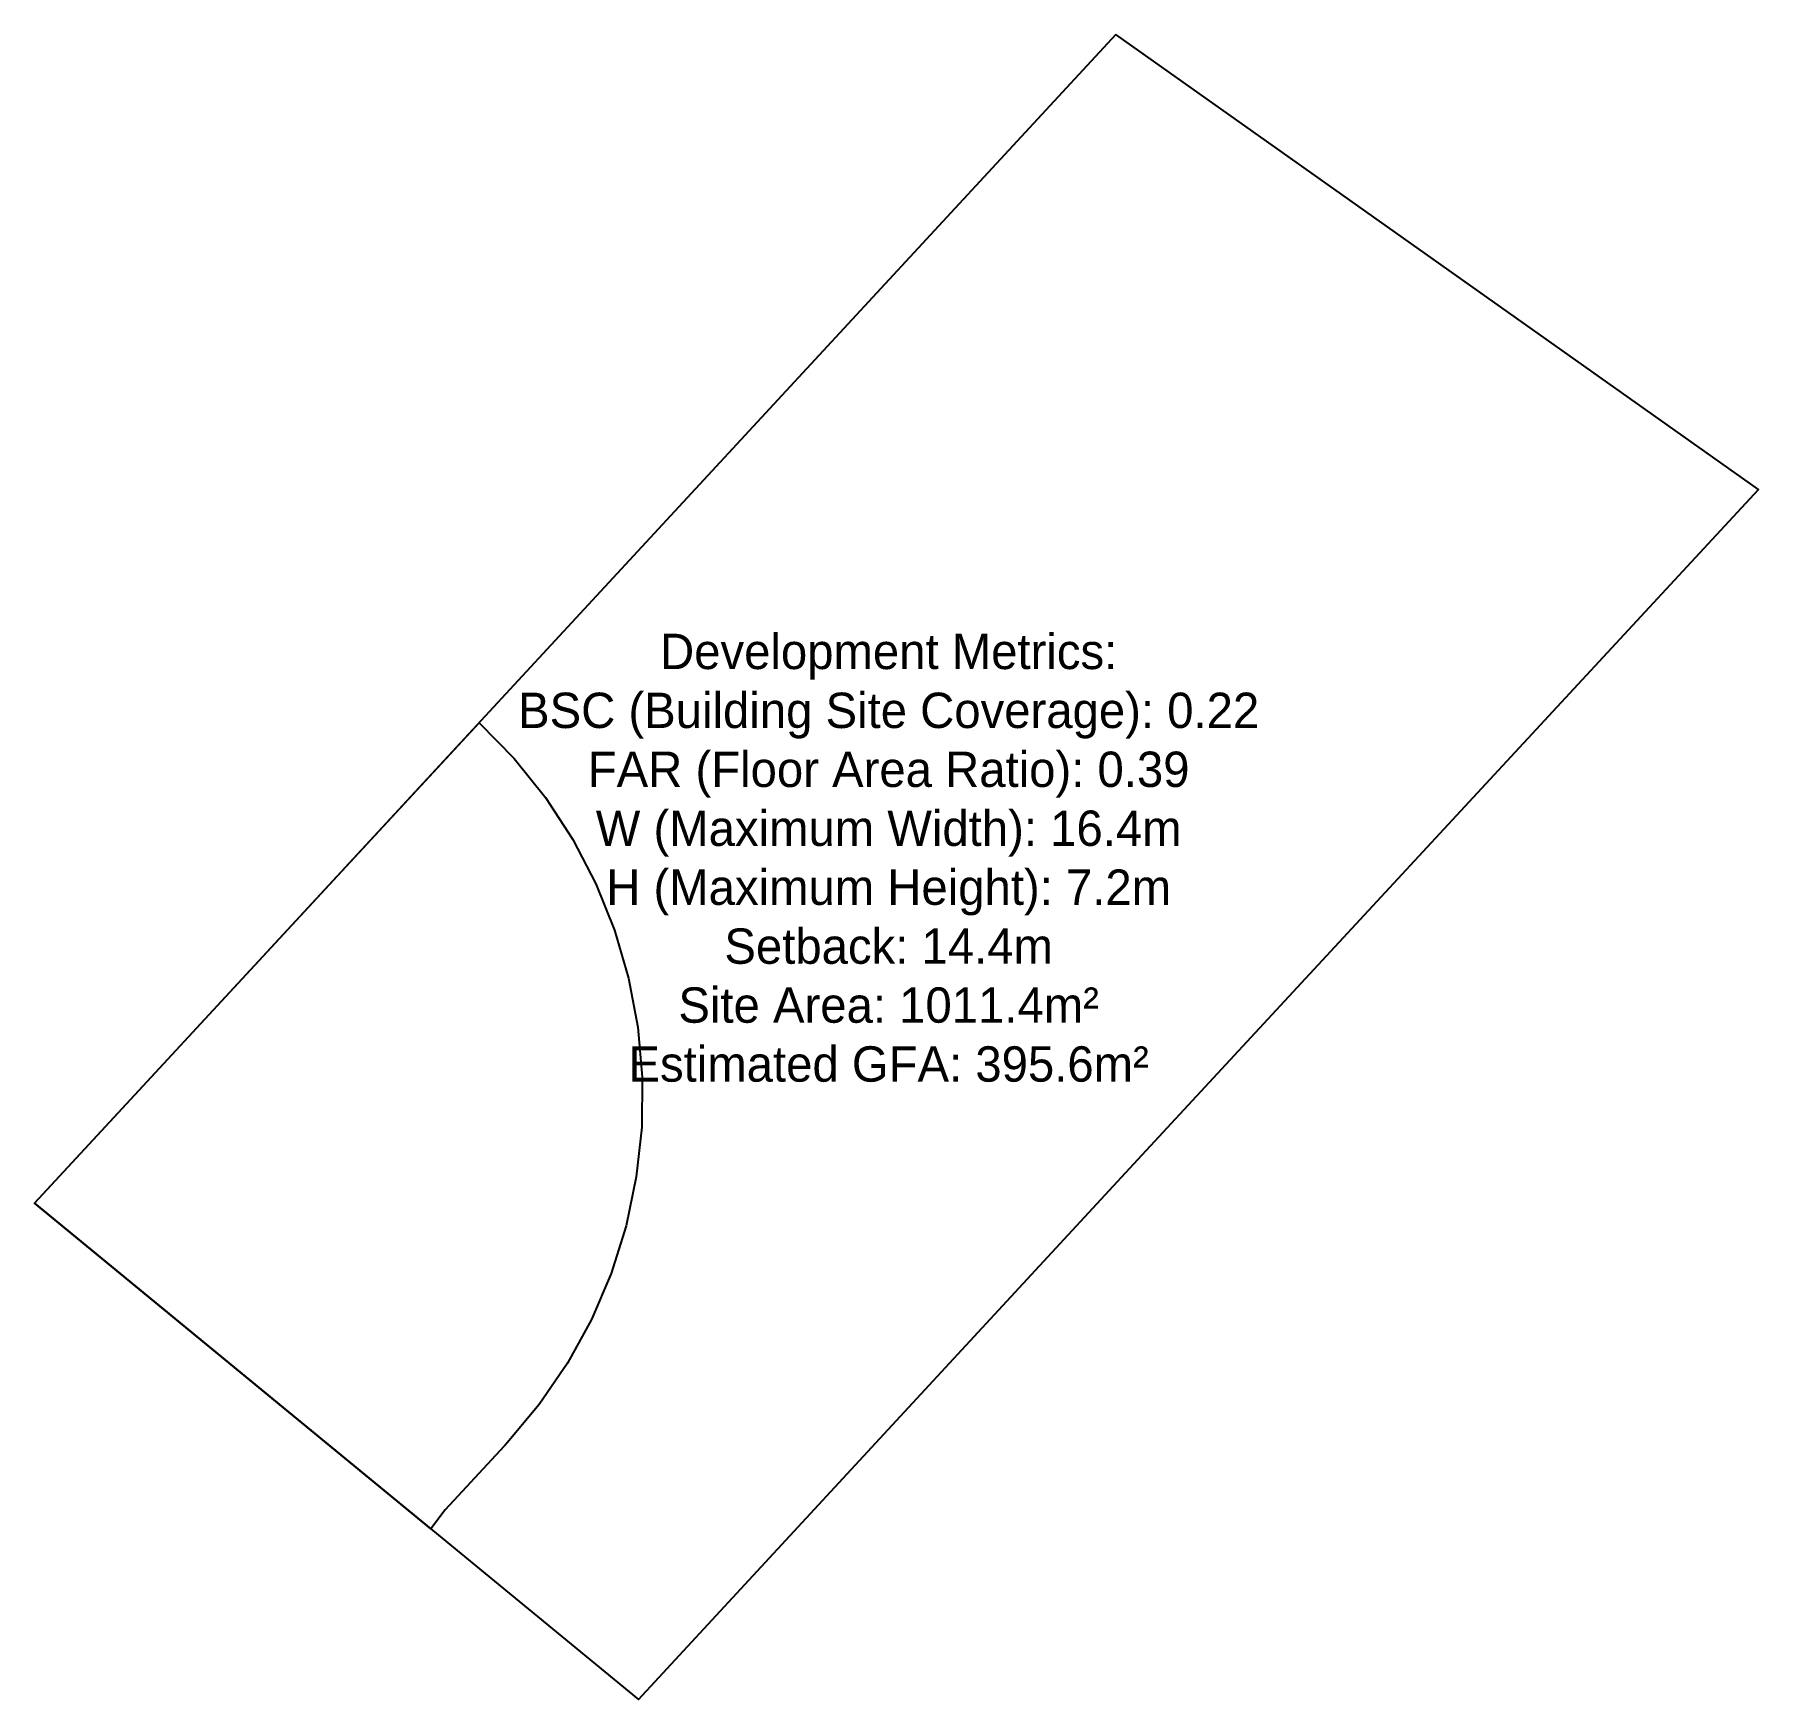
# Model space of a CAD drawing. Header units: metres. Extents: x 10 to 58.8, y 10 to 57.1.
import ezdxf

# ---------------------------------------------------------------- set-up
doc = ezdxf.new("R2010")
doc.units = ezdxf.units.M
for name, color, linetype in [('METRICS', 7, 'Continuous'), ('SETBACK', 5, 'Continuous'), ('SITE', 1, 'Continuous')]:
    doc.layers.add(name, color=color, linetype=linetype)

msp = doc.modelspace()

# ---------------------------------------------------------------- linework, layer by layer
at = {"layer": 'SETBACK'}
msp.add_lwpolyline([(10, 24.04), (12.72, 26.97), (22.573, 37.622), (23.563, 36.612), (24.449, 35.51), (25.222, 34.326), (25.876, 33.072), (26.404, 31.76), (26.801, 30.403), (27.063, 29.013), (27.187, 27.605), (27.173, 26.191), (27.02, 24.785), (26.73, 23.401), (26.306, 22.052), (25.751, 20.751), (25.072, 19.51), (24.275, 18.342), (23.367, 17.258), (23.299, 17.185), (23.281, 17.166), (21.613, 15.369), (21.209, 14.826), (10, 24.04)], dxfattribs=at)
at = {"layer": 'SITE'}
msp.add_lwpolyline([(40.58, 57.09), (12.72, 26.97), (10, 24.04), (27.08, 10), (41.09, 25.15), (58.76, 44.22), (40.58, 57.09)], dxfattribs=at)

# ---------------------------------------------------------------- texts
at = {"layer": 'METRICS', "insert": (34.158, 33.801), "char_height": 1, "attachment_point": 5}
msp.add_mtext('Development Metrics:\\PBSC (Building Site Coverage): 0.22\\PFAR (Floor Area Ratio): 0.39\\PW (Maximum Width): 16.4m\\PH (Maximum Height): 7.2m\\PSetback: 14.4m\\PSite Area: 1011.4m²\\PEstimated GFA: 395.6m²', dxfattribs=at)

doc.saveas('drawing.dxf')
